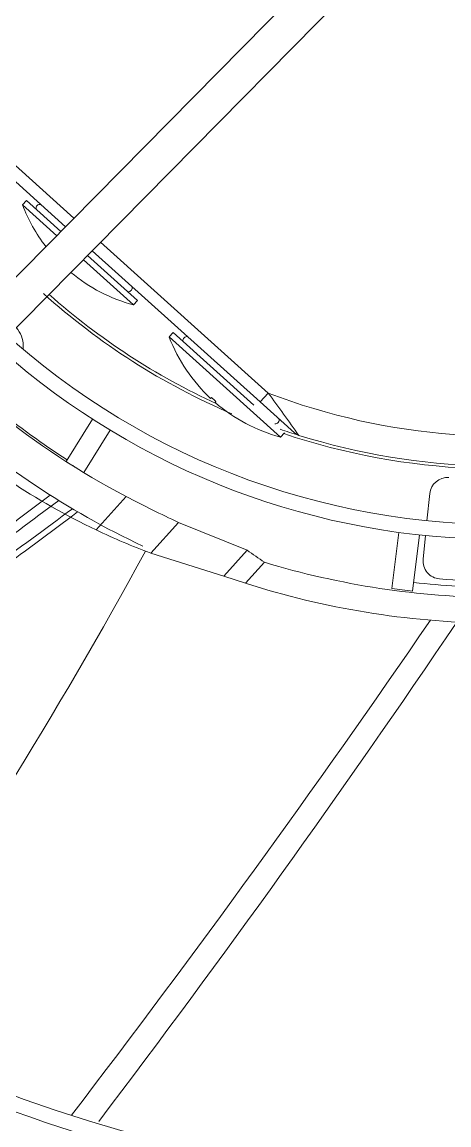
# Model space of a CAD drawing. Header units: millimetres. Extents: x 113490 to 142599, y -20467 to 115.
# Drawn here: x 127643.2 to 127714.5, y -11583.8 to -11399.6 of the extents above; entities that cross this region are included whole.
import ezdxf

# ---------------------------------------------------------------- set-up
doc = ezdxf.new("R2010")
doc.units = ezdxf.units.MM
doc.layers.add('DV3_0', color=7, linetype='Continuous')

msp = doc.modelspace()

# ---------------------------------------------------------------- linework, layer by layer
at = {"layer": 'DV3_0', "color": 7, "linetype": 'Continuous', "lineweight": 15}
for p, q in [((127709.2, -11374.23), (127375.6, -11712.53)), ((127376.45, -11720.21), (127714.11, -11377.79)), ((127624.97, -11410.78), (127650.49, -11433.76)), ((127643.96, -11429.36), (127643.29, -11430.1)), ((127643.96, -11429.36), (127649.72, -11434.55)), ((127649.02, -11435.26), (127643.29, -11430.1)), ((127654.18, -11438.57), (127662.54, -11446.09)), ((127654.96, -11437.78), (127683, -11463.03)), ((127661.87, -11446.83), (127653.48, -11439.28)), ((127661.87, -11446.83), (127662.54, -11446.09)), ((127668.48, -11451.44), (127667.81, -11452.18)), ((127668.48, -11451.44), (127681.96, -11463.57)), ((127686.39, -11468.91), (127667.81, -11452.18)), ((127674.84, -11462.32), (127674.73, -11462.44)), ((127675.58, -11462.99), (127675.47, -11463.11)), ((127683, -11463.03), (127688.73, -11468.19)), ((127650.58, -11472.96), (127654.99, -11465.91)), ((127653.55, -11474.81), (127657.96, -11467.76)), ((127686.39, -11468.91), (127687.06, -11468.17)), ((127710.86, -11482.87), (127711.32, -11478.35)), ((127669.38, -11483.15), (127680.83, -11487.79)), ((127705, -11494.19), (127706.15, -11484.83)), ((127708.47, -11494.62), (127709.62, -11485.25)), ((127710.22, -11489.3), (127710.61, -11485.36)), ((127664.75, -11488.29), (127676.94, -11492.11)), ((127676.94, -11492.11), (127680.83, -11487.79)), ((127680.56, -11493.33), (127683.72, -11489.81)), ((127676.94, -11492.11), (127680.56, -11493.33))]:
    msp.add_line(p, q, dxfattribs=at)
at = {"layer": 'DV3_0', "color": 7, "linetype": 'Continuous', "lineweight": 20}
for p, q in [((127626.31, -11409.3), (127651.9, -11432.34)), ((127656.36, -11436.36), (127684.34, -11461.54)), ((127684.34, -11461.54), (127683, -11463.03)), ((127655.62, -11484.41), (127660.62, -11478.85)), ((127664.75, -11488.29), (127669.38, -11483.15))]:
    msp.add_line(p, q, dxfattribs=at)
at = {"layer": 'DV3_0', "color": 7, "linetype": 'Continuous', "lineweight": 15}
for centre, radius, start, end in [((127669, -11420.23), 27.54, 201.0085, 217.7319), ((127646.23, -11430.69), 0.667, 79.7797, 190.9881), ((127723.24, -11359.99), 114.25, 251.4688, 315.1695), ((127723.24, -11359.99), 113.75, 252.7316, 315.086), ((127669, -11420.23), 27.54, 230.2425, 254.9915), ((127660.97, -11443.96), 0.667, 265.0119, 16.2203), ((127723.24, -11359.99), 123.5, 226.1082, 316.2428), ((127723.24, -11359.99), 114.25, 228, 246.8305), ((127723.24, -11359.99), 113.75, 228.4247, 245.3309), ((127638.93, -11453.63), 4.5, 0, 41.7492), ((127638.93, -11453.63), 4.5, 352.604, 0), ((127693.52, -11442.31), 27.54, 201.0085, 226.9598), ((127670.76, -11452.77), 0.667, 79.7797, 190.9881), ((127723.24, -11359.99), 126, 228.4752, 270), ((127723.24, -11359.99), 140.5, 227.8486, 244.7865), ((127723.24, -11359.99), 134.34, 231.0499, 242.2199), ((127723.24, -11359.99), 134, 230.9991, 237.2517), ((127693.52, -11442.31), 27.54, 229.0402, 254.9915), ((127705.5, -11379.69), 116, 228, 244.5279), ((127685.5, -11466.04), 0.667, 265.0119, 16.2203), ((127723.24, -11359.99), 113.75, 251.0766, 252.7316), ((127720.83, -11363.85), 129.77, 237.2273, 238.7727), ((127714.3, -11478.65), 3, 85.6946, 174.25), ((127743.96, -11320.44), 178.99, 242.252, 245.3745), ((127705.5, -11379.69), 116, 244.5279, 249.4312), ((126898.84, -11069), 872.24, 325.21173, 331.29356), ((127723.24, -11359.99), 135.7, 253.0696, 269.7571), ((127713.2, -11489.6), 3, 174.25, 265.5723), ((127723.24, -11359.99), 140, 252.2495, 269.2323), ((127723.24, -11359.99), 134, 263.7483, 270.0009), ((127723.24, -11359.99), 133, 265.5723, 269.3637), ((126126.45, -10413.41), 1921.39, 322.53383, 325.57983), ((126190.55, -10469.09), 1840.9, 322.75622, 325.95172), ((127723.24, -11359.99), 233.5, 225.7814, 315.7154), ((127723.24, -11359.99), 236, 227.0266, 270)]:
    msp.add_arc(centre, radius, start, end, dxfattribs=at)
at = {"layer": 'DV3_0', "color": 7, "linetype": 'Continuous', "lineweight": 20}
for centre, radius, start, end in [((127723.24, -11359.99), 108.75, 249.0395, 315.4011), ((127087.44, -11900.63), 741, 35.66326, 36.33889), ((127731.28, -11595.15), 143.27, 125.5681, 139.8477), ((127771.67, -11650.87), 210.53, 125.5148, 134.442), ((127150.6, -10812.76), 835.11, 304.55332, 306.86693), ((127192.74, -10875.53), 760.56, 304.57503, 307.19348)]:
    msp.add_arc(centre, radius, start, end, dxfattribs=at)
at = {"layer": 'DV3_0', "color": 7, "linetype": 'Continuous', "lineweight": 15}
for centre, major_axis, ratio, start_param, end_param in [((139381.19, 1528.83), (-11711.88, -13007.35), 0.087169, 0.009677, 0.011971), ((127707.23, -11490.38), (-21.65, 2.66), 0.186545, 1.490488, 1.651105)]:
    msp.add_ellipse(centre, major_axis=major_axis, ratio=ratio, start_param=start_param, end_param=end_param, dxfattribs=at)
for points, knots in [([(127675.24, -11462.61), (127675.23, -11462.6), (127675.19, -11462.57), (127675.15, -11462.53), (127675.09, -11462.48), (127675.03, -11462.43), (127674.97, -11462.38), (127674.92, -11462.35), (127674.88, -11462.33), (127674.85, -11462.31), (127674.84, -11462.32), (127674.84, -11462.32)], [0, 0, 0, 0, 0.083334, 0.166303, 0.249826, 0.374984, 0.50015, 0.626605, 0.751629, 0.877407, 1, 1, 1, 1]), ([(127674.84, -11462.32), (127674.84, -11462.32), (127674.84, -11462.31), (127674.86, -11462.32), (127674.88, -11462.33), (127674.92, -11462.35), (127674.97, -11462.38), (127675.03, -11462.43), (127675.1, -11462.49), (127675.17, -11462.55), (127675.22, -11462.59), (127675.24, -11462.61)], [0, 0, 0, 0, 0.081654, 0.164063, 0.248595, 0.373578, 0.500083, 0.625199, 0.750404, 0.875284, 1, 1, 1, 1]), ([(127675.58, -11462.99), (127675.58, -11462.98), (127675.58, -11462.98), (127675.58, -11462.97), (127675.56, -11462.94), (127675.54, -11462.91), (127675.5, -11462.86), (127675.45, -11462.81), (127675.38, -11462.74), (127675.32, -11462.68), (127675.27, -11462.63), (127675.24, -11462.61)], [0, 0, 0, 0, 0.081654, 0.164063, 0.248595, 0.373578, 0.500083, 0.625199, 0.750404, 0.875284, 1, 1, 1, 1]), ([(127675.24, -11462.61), (127675.26, -11462.63), (127675.29, -11462.66), (127675.34, -11462.7), (127675.39, -11462.75), (127675.45, -11462.81), (127675.5, -11462.86), (127675.54, -11462.91), (127675.57, -11462.95), (127675.58, -11462.98), (127675.58, -11462.98), (127675.58, -11462.99)], [0, 0, 0, 0, 0.083334, 0.166303, 0.249826, 0.374984, 0.50015, 0.626605, 0.751629, 0.877407, 1, 1, 1, 1])]:
    msp.add_open_spline(points, degree=3, knots=knots, dxfattribs=at)
msp.add_open_spline([(127689.47, -11468.61), (127689.2, -11468.53), (127688.94, -11468.38), (127688.73, -11468.19)], degree=3, dxfattribs=at)

doc.saveas('drawing.dxf')
